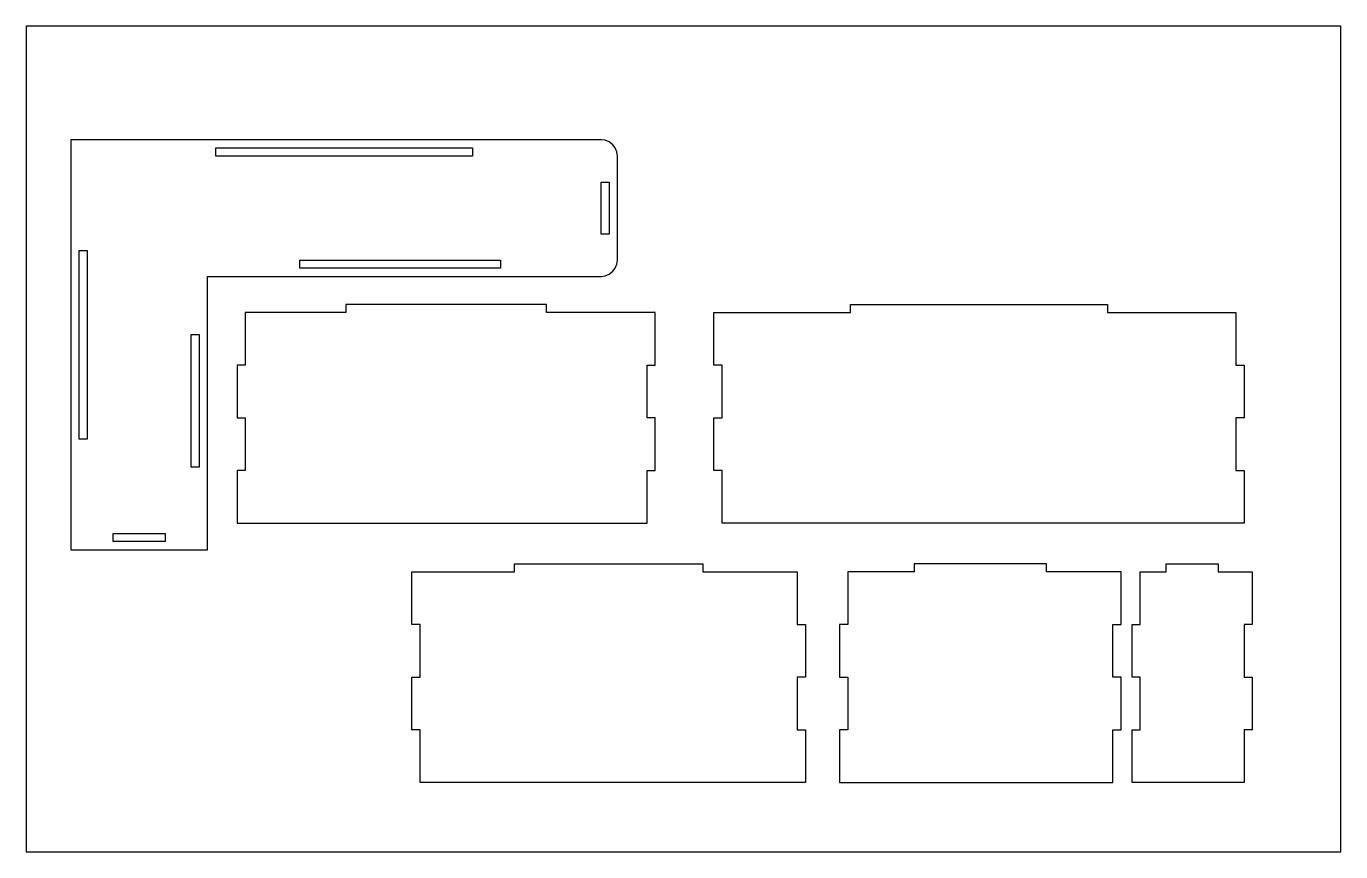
# Model space of a CAD drawing. Extents: x -274 to 207, y 9 to 311.
import ezdxf

# ---------------------------------------------------------------- set-up
doc = ezdxf.new("R2010")
doc.units = 0

msp = doc.modelspace()

# ---------------------------------------------------------------- linework, layer by layer
at = {"layer": 'Calque 1', "color": 4}
for p, q in [((206.731334, 310.634522), (-274.268619, 310.634522)), ((-274.268619, 310.634522), (-274.268619, 8.634562)), ((206.731334, 8.634562), (206.731334, 310.634522)), ((-63.946699, 269.116359), (-257.94668, 269.116359)), ((-257.94668, 269.116359), (-257.94668, 119.116369)), ((-204.946687, 266.11636), (-110.946695, 266.11636)), ((-204.946687, 263.11636), (-204.946687, 266.11636)), ((-110.946695, 266.11636), (-110.946695, 263.11636)), ((-62.393788, 268.911914), (-63.946699, 269.116359)), ((-60.946699, 268.312512), (-62.393788, 268.911914)), ((-59.704057, 267.358999), (-60.946699, 268.312512)), ((-58.750547, 266.11636), (-59.704057, 267.358999)), ((-58.151138, 264.669274), (-58.750547, 266.11636)), ((-57.946699, 263.11636), (-58.151138, 264.669274)), ((-110.946695, 263.11636), (-204.946687, 263.11636)), ((-57.946699, 225.116363), (-57.946699, 263.11636)), ((-63.946699, 253.61636), (-60.946699, 253.61636)), ((-63.946699, 234.616364), (-63.946699, 253.61636)), ((-60.946699, 253.61636), (-60.946699, 234.616364)), ((-60.946699, 234.616364), (-63.946699, 234.616364)), ((-254.946681, 159.616367), (-254.946681, 228.616362)), ((-254.946681, 228.616362), (-251.946681, 228.616362)), ((-251.946681, 228.616362), (-251.946681, 159.616367)), ((-174.196688, 225.116363), (-100.696694, 225.116363)), ((-174.196688, 222.116363), (-174.196688, 225.116363)), ((-100.696694, 222.116363), (-174.196688, 222.116363)), ((-100.696694, 225.116363), (-100.696694, 222.116363)), ((-59.704057, 220.873722), (-58.750547, 222.116363)), ((-58.750547, 222.116363), (-58.151138, 223.563449)), ((-58.151138, 223.563449), (-57.946699, 225.116363)), ((-207.946687, 119.116369), (-207.946687, 219.116361)), ((-207.946687, 219.116361), (-63.946699, 219.116361)), ((-63.946699, 219.116361), (-62.393788, 219.320811)), ((-62.393788, 219.320811), (-60.946699, 219.920212)), ((-60.946699, 219.920212), (-59.704057, 220.873722)), ((-83.872976, 208.891233), (-157.37297, 208.891233)), ((-157.37297, 208.891233), (-157.37297, 205.891233)), ((-83.872976, 205.891233), (-83.872976, 208.891233)), ((27.383571, 205.891233), (27.383571, 208.891233)), ((27.383571, 208.891233), (121.383552, 208.891233)), ((121.383552, 208.891233), (121.383552, 205.891233)), ((-157.37297, 205.891233), (-194.122963, 205.891233)), ((-194.122963, 205.891233), (-194.122963, 186.641233)), ((-44.122978, 205.891233), (-83.872976, 205.891233)), ((-44.122978, 186.641233), (-44.122978, 205.891233)), ((-22.61643, 186.641233), (-22.61643, 205.891233)), ((-22.61643, 205.891233), (27.383571, 205.891233)), ((121.383552, 205.891233), (168.383543, 205.891233)), ((168.383543, 205.891233), (168.383543, 186.641233)), ((-213.946686, 149.366366), (-213.946686, 197.866363)), ((-213.946686, 197.866363), (-210.946687, 197.866363)), ((-210.946687, 197.866363), (-210.946687, 149.366366)), ((-194.122963, 186.641233), (-197.122963, 186.641233)), ((-197.122963, 186.641233), (-197.122963, 167.391234)), ((-47.122977, 167.391234), (-47.122977, 186.641233)), ((-47.122977, 186.641233), (-44.122978, 186.641233)), ((-19.616431, 186.641233), (-22.61643, 186.641233)), ((-19.616431, 167.391234), (-19.616431, 186.641233)), ((168.383543, 186.641233), (171.383565, 186.641233)), ((171.383565, 186.641233), (171.383565, 167.391234)), ((-197.122963, 167.391234), (-194.122963, 167.391234)), ((-194.122963, 167.391234), (-194.122963, 148.141237)), ((-44.122978, 167.391234), (-47.122977, 167.391234)), ((-44.122978, 148.141237), (-44.122978, 167.391234)), ((-22.61643, 148.141237), (-22.61643, 167.391234)), ((-22.61643, 167.391234), (-19.616431, 167.391234)), ((171.383565, 167.391234), (168.383543, 167.391234)), ((168.383543, 167.391234), (168.383543, 148.141237)), ((-251.946681, 159.616367), (-254.946681, 159.616367)), ((-210.946687, 149.366366), (-213.946686, 149.366366)), ((-194.122963, 148.141237), (-197.122963, 148.141237)), ((-197.122963, 148.141237), (-197.122963, 128.891237)), ((-47.122977, 128.891237), (-47.122977, 148.141237)), ((-47.122977, 148.141237), (-44.122978, 148.141237)), ((-19.616431, 148.141237), (-22.61643, 148.141237)), ((-19.616431, 128.891237), (-19.616431, 148.141237)), ((168.383543, 148.141237), (171.383565, 148.141237)), ((171.383565, 148.141237), (171.383565, 128.891237)), ((-242.446683, 122.116369), (-242.446683, 125.116368)), ((-242.446683, 125.116368), (-223.446684, 125.116368)), ((-223.446684, 125.116368), (-223.446684, 122.116369)), ((-197.122963, 128.891237), (-47.122977, 128.891237)), ((171.383565, 128.891237), (-19.616431, 128.891237)), ((-223.446684, 122.116369), (-242.446683, 122.116369)), ((-257.94668, 119.116369), (-207.946687, 119.116369)), ((-133.179693, 91.760922), (-133.179693, 111.010919)), ((-133.179693, 111.010919), (-95.672825, 111.010919)), ((-95.672825, 111.010919), (-95.672825, 114.010918)), ((-95.672825, 114.010918), (-26.67283, 114.010918)), ((-26.67283, 114.010918), (-26.67283, 111.010919)), ((-26.67283, 111.010919), (7.820294, 111.010919)), ((7.820294, 111.010919), (7.820294, 91.760922)), ((50.59934, 111.010919), (26.342453, 111.010919)), ((26.342453, 111.010919), (26.342453, 91.760922)), ((99.099342, 114.010918), (50.59934, 114.010918)), ((50.59934, 114.010918), (50.59934, 111.010919)), ((99.099342, 111.010919), (99.099342, 114.010918)), ((126.34245, 111.010919), (99.099342, 111.010919)), ((126.34245, 91.760922), (126.34245, 111.010919)), ((133.383556, 91.760922), (133.383556, 111.010919)), ((133.383556, 111.010919), (142.890438, 111.010919)), ((142.890438, 111.010919), (142.890438, 114.010918)), ((142.890438, 114.010918), (161.890428, 114.010918)), ((161.890428, 114.010918), (161.890428, 111.010919)), ((161.890428, 111.010919), (174.383559, 111.010919)), ((174.383559, 111.010919), (174.383559, 91.760922)), ((-130.179693, 91.760922), (-133.179693, 91.760922)), ((-130.179693, 72.510922), (-130.179693, 91.760922)), ((7.820294, 91.760922), (10.820288, 91.760922)), ((10.820288, 91.760922), (10.820288, 72.510922)), ((26.342453, 91.760922), (23.342459, 91.760922)), ((23.342459, 91.760922), (23.342459, 72.510922)), ((123.342456, 72.510922), (123.342456, 91.760922)), ((123.342456, 91.760922), (126.34245, 91.760922)), ((130.383562, 72.510922), (130.383562, 91.760922)), ((130.383562, 91.760922), (133.383556, 91.760922)), ((174.383559, 91.760922), (171.383565, 91.760922)), ((171.383565, 91.760922), (171.383565, 72.510922)), ((-133.179693, 53.260925), (-133.179693, 72.510922)), ((-133.179693, 72.510922), (-130.179693, 72.510922)), ((10.820288, 72.510922), (7.820294, 72.510922)), ((7.820294, 72.510922), (7.820294, 53.260925)), ((23.342459, 72.510922), (26.342453, 72.510922)), ((26.342453, 72.510922), (26.342453, 53.260925)), ((126.34245, 72.510922), (123.342456, 72.510922)), ((126.34245, 53.260925), (126.34245, 72.510922)), ((133.383556, 72.510922), (130.383562, 72.510922)), ((133.383556, 53.260925), (133.383556, 72.510922)), ((171.383565, 72.510922), (174.383559, 72.510922)), ((174.383559, 72.510922), (174.383559, 53.260925)), ((-130.179693, 53.260925), (-133.179693, 53.260925)), ((-130.179693, 34.010926), (-130.179693, 53.260925)), ((7.820294, 53.260925), (10.820288, 53.260925)), ((10.820288, 53.260925), (10.820288, 34.010926)), ((26.342453, 53.260925), (23.342459, 53.260925)), ((23.342459, 53.260925), (23.342459, 34.010926)), ((123.342456, 53.260925), (126.34245, 53.260925)), ((123.342456, 34.010926), (123.342456, 53.260925)), ((130.383562, 34.010926), (130.383562, 53.260925)), ((130.383562, 53.260925), (133.383556, 53.260925)), ((174.383559, 53.260925), (171.383565, 53.260925)), ((171.383565, 53.260925), (171.383565, 34.010926)), ((10.820288, 34.010926), (-130.179693, 34.010926)), ((23.342459, 34.010926), (123.342456, 34.010926)), ((171.383565, 34.010926), (130.383562, 34.010926)), ((-274.268619, 8.634562), (206.731334, 8.634562))]:
    msp.add_line(p, q, dxfattribs=at)

doc.saveas('drawing.dxf')
